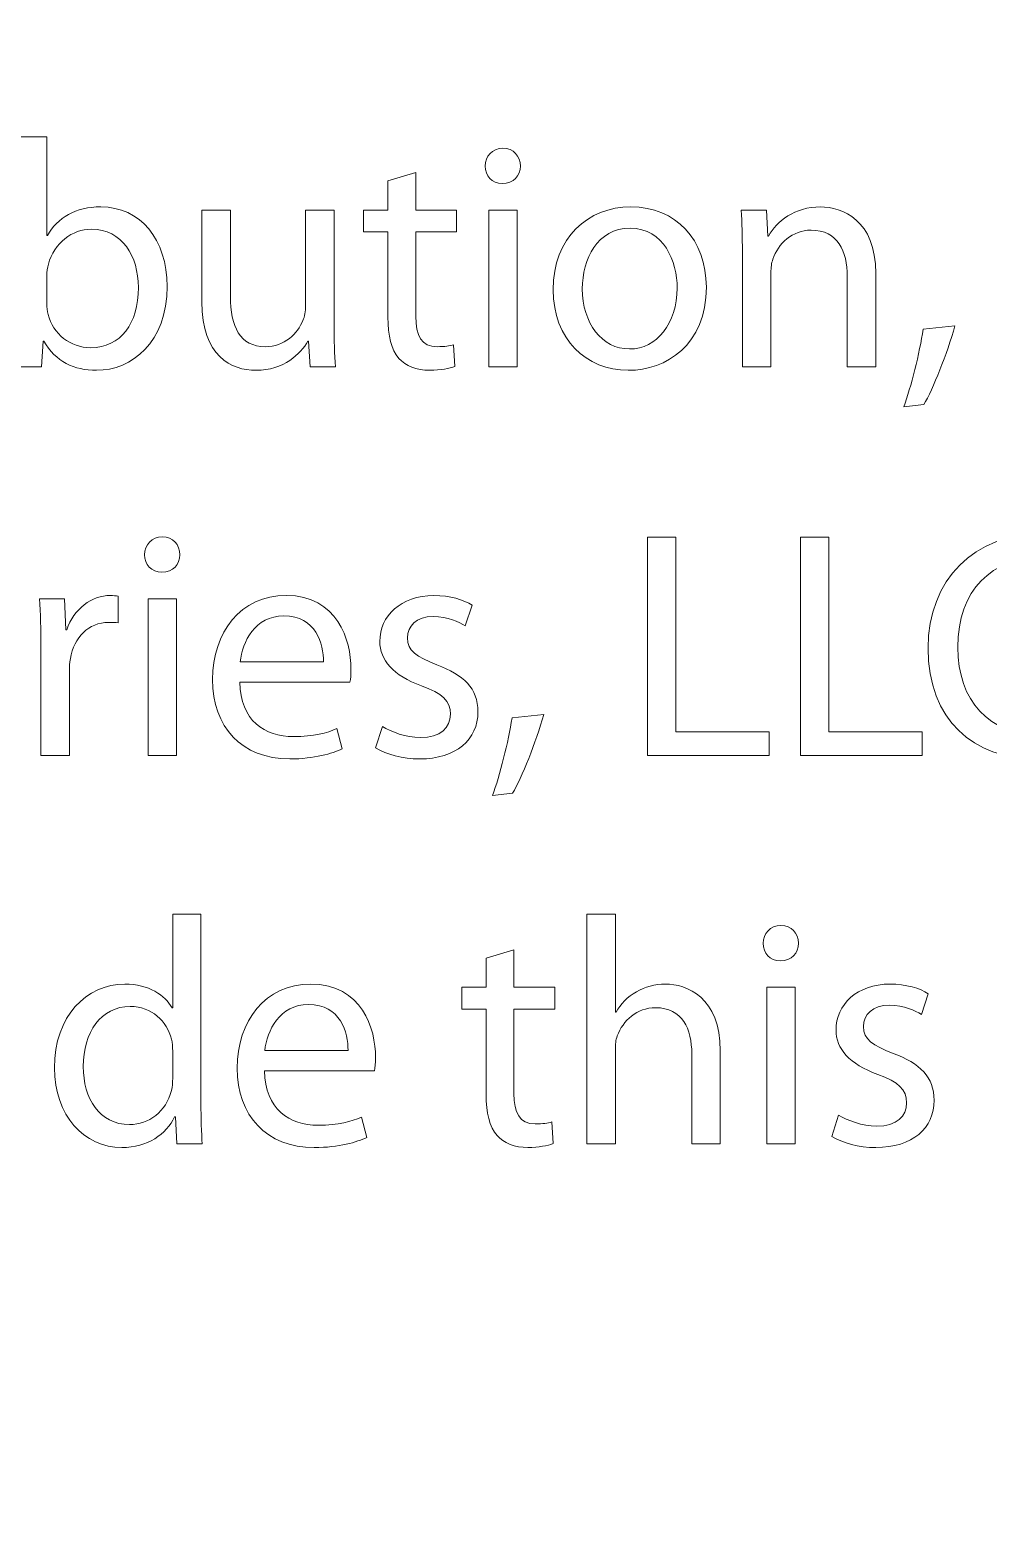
# Model space of a CAD drawing. Header units: millimetres. Extents: x -453 to -275, y 140 to 281.
# Drawn here: x -309.93 to -297.41, y 193.03 to 212.42 of the extents above; entities that cross this region are included whole.
import ezdxf

# ---------------------------------------------------------------- set-up
doc = ezdxf.new("R2010")
doc.units = ezdxf.units.MM
doc.header["$MEASUREMENT"] = 0
doc.layers.add('Layer 1', color=7, linetype='Continuous')

msp = doc.modelspace()

# ---------------------------------------------------------------- linework, layer by layer
at = {"layer": 'Layer 1', "color": 240, "lineweight": 9}
msp.add_open_spline([(-274.9314, 177.6328), (-274.9314, 177.0805), (-275.3792, 176.6326), (-275.9311, 176.6326), (-275.9311, 176.6326), (-275.9311, 176.6326), (-295.1816, 176.6326), (-295.1816, 176.6326), (-295.1816, 176.6326), (-295.1816, 176.6326), (-295.1816, 174.6328), (-295.1816, 174.6328), (-295.1816, 174.6328), (-295.1816, 174.0805), (-295.6295, 173.6327), (-296.1814, 173.6327), (-296.1814, 173.6327), (-296.1814, 173.6327), (-306.1811, 173.6327), (-306.1811, 173.6327), (-306.1811, 173.6327), (-306.7337, 173.6327), (-307.1816, 174.0805), (-307.1816, 174.6328), (-307.1816, 174.6328), (-307.1816, 174.6328), (-307.1816, 176.6326), (-307.1816, 176.6326), (-307.1816, 176.6326), (-307.1816, 176.6326), (-330.6813, 176.6326), (-330.6813, 176.6326), (-330.6813, 176.6326), (-330.6813, 176.6326), (-330.6813, 174.6328), (-330.6813, 174.6328), (-330.6813, 174.6328), (-330.6813, 174.0805), (-331.1291, 173.6327), (-331.681, 173.6327), (-331.681, 173.6327), (-331.681, 173.6327), (-341.6815, 173.6327), (-341.6815, 173.6327), (-341.6815, 173.6327), (-342.2334, 173.6327), (-342.6812, 174.0805), (-342.6812, 174.6328), (-342.6812, 174.6328), (-342.6812, 174.6328), (-342.6812, 176.6326), (-342.6812, 176.6326), (-342.6812, 176.6326), (-342.6812, 176.6326), (-361.931, 176.6326), (-361.931, 176.6326), (-361.931, 176.6326), (-362.4836, 176.6326), (-362.9315, 177.0805), (-362.9315, 177.6328), (-362.9315, 177.6328), (-362.9315, 177.6328), (-362.9315, 232.1328), (-362.9315, 232.1328), (-362.9315, 232.1328), (-362.9315, 232.6847), (-362.4836, 233.1326), (-361.931, 233.1326), (-361.931, 233.1326), (-361.931, 233.1326), (-342.6812, 233.1326), (-342.6812, 233.1326), (-342.6812, 233.1326), (-342.6812, 233.1326), (-342.6812, 235.1328), (-342.6812, 235.1328), (-342.6812, 235.1328), (-342.6812, 235.6847), (-342.2334, 236.1325), (-341.6815, 236.1325), (-341.6815, 236.1325), (-341.6815, 236.1325), (-331.681, 236.1325), (-331.681, 236.1325), (-331.681, 236.1325), (-331.1291, 236.1325), (-330.6813, 235.6847), (-330.6813, 235.1328), (-330.6813, 235.1328), (-330.6813, 235.1328), (-330.6813, 233.1326), (-330.6813, 233.1326), (-330.6813, 233.1326), (-330.6813, 233.1326), (-307.1816, 233.1326), (-307.1816, 233.1326), (-307.1816, 233.1326), (-307.1816, 233.1326), (-307.1816, 235.1328), (-307.1816, 235.1328), (-307.1816, 235.1328), (-307.1816, 235.6847), (-306.7337, 236.1325), (-306.1811, 236.1325), (-306.1811, 236.1325), (-306.1811, 236.1325), (-296.1814, 236.1325), (-296.1814, 236.1325), (-296.1814, 236.1325), (-295.6295, 236.1325), (-295.1816, 235.6847), (-295.1816, 235.1328), (-295.1816, 235.1328), (-295.1816, 235.1328), (-295.1816, 233.1326), (-295.1816, 233.1326), (-295.1816, 233.1326), (-295.1816, 233.1326), (-275.9311, 233.1326), (-275.9311, 233.1326), (-275.9311, 233.1326), (-275.3792, 233.1326), (-274.9314, 232.6847), (-274.9314, 232.1328), (-274.9314, 232.1328), (-274.9314, 232.1328), (-274.9314, 177.6328), (-274.9314, 177.6328)], degree=3, knots=[0, 0, 0, 0, 0.030303, 0.030303, 0.030303, 0.030303, 0.0606061, 0.0606061, 0.0606061, 0.0606061, 0.0909091, 0.0909091, 0.0909091, 0.0909091, 0.1212121, 0.1212121, 0.1212121, 0.1212121, 0.1515152, 0.1515152, 0.1515152, 0.1515152, 0.1818182, 0.1818182, 0.1818182, 0.1818182, 0.2121212, 0.2121212, 0.2121212, 0.2121212, 0.2424242, 0.2424242, 0.2424242, 0.2424242, 0.2727273, 0.2727273, 0.2727273, 0.2727273, 0.3030303, 0.3030303, 0.3030303, 0.3030303, 0.3333333, 0.3333333, 0.3333333, 0.3333333, 0.3636364, 0.3636364, 0.3636364, 0.3636364, 0.3939394, 0.3939394, 0.3939394, 0.3939394, 0.4242424, 0.4242424, 0.4242424, 0.4242424, 0.4545455, 0.4545455, 0.4545455, 0.4545455, 0.4848485, 0.4848485, 0.4848485, 0.4848485, 0.5151515, 0.5151515, 0.5151515, 0.5151515, 0.5454545, 0.5454545, 0.5454545, 0.5454545, 0.5757576, 0.5757576, 0.5757576, 0.5757576, 0.6060606, 0.6060606, 0.6060606, 0.6060606, 0.6363636, 0.6363636, 0.6363636, 0.6363636, 0.6666667, 0.6666667, 0.6666667, 0.6666667, 0.6969697, 0.6969697, 0.6969697, 0.6969697, 0.7272727, 0.7272727, 0.7272727, 0.7272727, 0.7575758, 0.7575758, 0.7575758, 0.7575758, 0.7878788, 0.7878788, 0.7878788, 0.7878788, 0.8181818, 0.8181818, 0.8181818, 0.8181818, 0.8484848, 0.8484848, 0.8484848, 0.8484848, 0.8787879, 0.8787879, 0.8787879, 0.8787879, 0.9090909, 0.9090909, 0.9090909, 0.9090909, 0.9393939, 0.9393939, 0.9393939, 0.9393939, 1, 1, 1, 1], dxfattribs=at)
at = {"layer": 'Layer 1', "color": 250, "lineweight": 9}
for points, knots in [([(-310.0791, 211.0192), (-310.0791, 211.0192), (-309.711, 211.0192), (-309.711, 211.0192), (-309.711, 211.0192), (-309.711, 211.0192), (-309.711, 209.733), (-309.711, 209.733), (-309.711, 209.733), (-309.711, 209.733), (-309.7026, 209.733), (-309.7026, 209.733), (-309.7026, 209.733), (-309.5713, 209.9615), (-309.3345, 210.1054), (-309.0044, 210.1054), (-309.0044, 210.1054), (-308.4925, 210.1054), (-308.1371, 209.6823), (-308.1371, 209.0646), (-308.1371, 209.0646), (-308.1371, 208.3325), (-308.6026, 207.9687), (-309.0594, 207.9687), (-309.0594, 207.9687), (-309.3557, 207.9687), (-309.5925, 208.0829), (-309.7491, 208.3494), (-309.7491, 208.3494), (-309.7491, 208.3494), (-309.7575, 208.3494), (-309.7575, 208.3494), (-309.7575, 208.3494), (-309.7575, 208.3494), (-309.7787, 208.0152), (-309.7787, 208.0152), (-309.7787, 208.0152), (-309.7787, 208.0152), (-310.096, 208.0152), (-310.096, 208.0152), (-310.096, 208.0152), (-310.0876, 208.1549), (-310.0791, 208.3622), (-310.0791, 208.5441), (-310.0791, 208.5441), (-310.0791, 208.5441), (-310.0791, 211.0192), (-310.0791, 211.0192)], [0, 0, 0, 0, 0.0769231, 0.0769231, 0.0769231, 0.0769231, 0.1538462, 0.1538462, 0.1538462, 0.1538462, 0.2307692, 0.2307692, 0.2307692, 0.2307692, 0.3076923, 0.3076923, 0.3076923, 0.3076923, 0.3846154, 0.3846154, 0.3846154, 0.3846154, 0.4615385, 0.4615385, 0.4615385, 0.4615385, 0.5384615, 0.5384615, 0.5384615, 0.5384615, 0.6153846, 0.6153846, 0.6153846, 0.6153846, 0.6923077, 0.6923077, 0.6923077, 0.6923077, 0.7692308, 0.7692308, 0.7692308, 0.7692308, 0.8461538, 0.8461538, 0.8461538, 0.8461538, 1, 1, 1, 1]), ([(-303.5221, 210.6385), (-303.5221, 210.5115), (-303.611, 210.4099), (-303.7589, 210.4099), (-303.7589, 210.4099), (-303.8943, 210.4099), (-303.9832, 210.5115), (-303.9832, 210.6385), (-303.9832, 210.6385), (-303.9832, 210.7655), (-303.8902, 210.8712), (-303.7505, 210.8712), (-303.7505, 210.8712), (-303.6151, 210.8712), (-303.5221, 210.7696), (-303.5221, 210.6385)], [0, 0, 0, 0, 0.2, 0.2, 0.2, 0.2, 0.4, 0.4, 0.4, 0.4, 0.6, 0.6, 0.6, 0.6, 1, 1, 1, 1]), ([(-304.8893, 210.5539), (-304.8893, 210.5539), (-304.8893, 210.063), (-304.8893, 210.063), (-304.8893, 210.063), (-304.8893, 210.063), (-304.3561, 210.063), (-304.3561, 210.063), (-304.3561, 210.063), (-304.3561, 210.063), (-304.3561, 209.7796), (-304.3561, 209.7796), (-304.3561, 209.7796), (-304.3561, 209.7796), (-304.8893, 209.7796), (-304.8893, 209.7796), (-304.8893, 209.7796), (-304.8893, 209.7796), (-304.8893, 208.6753), (-304.8893, 208.6753), (-304.8893, 208.6753), (-304.8893, 208.4214), (-304.8174, 208.2776), (-304.61, 208.2776), (-304.61, 208.2776), (-304.5086, 208.2776), (-304.4493, 208.286), (-304.3942, 208.3029), (-304.3942, 208.3029), (-304.3942, 208.3029), (-304.3773, 208.0195), (-304.3773, 208.0195), (-304.3773, 208.0195), (-304.4493, 207.994), (-304.5635, 207.9687), (-304.7074, 207.9687), (-304.7074, 207.9687), (-304.8808, 207.9687), (-305.0205, 208.028), (-305.1094, 208.1253), (-305.1094, 208.1253), (-305.2109, 208.2395), (-305.2532, 208.4214), (-305.2532, 208.6626), (-305.2532, 208.6626), (-305.2532, 208.6626), (-305.2532, 209.7796), (-305.2532, 209.7796), (-305.2532, 209.7796), (-305.2532, 209.7796), (-305.5705, 209.7796), (-305.5705, 209.7796), (-305.5705, 209.7796), (-305.5705, 209.7796), (-305.5705, 210.063), (-305.5705, 210.063), (-305.5705, 210.063), (-305.5705, 210.063), (-305.2532, 210.063), (-305.2532, 210.063), (-305.2532, 210.063), (-305.2532, 210.063), (-305.2532, 210.4439), (-305.2532, 210.4439), (-305.2532, 210.4439), (-305.2532, 210.4439), (-304.8893, 210.5539), (-304.8893, 210.5539)], [0, 0, 0, 0, 0.0555556, 0.0555556, 0.0555556, 0.0555556, 0.1111111, 0.1111111, 0.1111111, 0.1111111, 0.1666667, 0.1666667, 0.1666667, 0.1666667, 0.2222222, 0.2222222, 0.2222222, 0.2222222, 0.2777778, 0.2777778, 0.2777778, 0.2777778, 0.3333333, 0.3333333, 0.3333333, 0.3333333, 0.3888889, 0.3888889, 0.3888889, 0.3888889, 0.4444444, 0.4444444, 0.4444444, 0.4444444, 0.5, 0.5, 0.5, 0.5, 0.5555556, 0.5555556, 0.5555556, 0.5555556, 0.6111111, 0.6111111, 0.6111111, 0.6111111, 0.6666667, 0.6666667, 0.6666667, 0.6666667, 0.7222222, 0.7222222, 0.7222222, 0.7222222, 0.7777778, 0.7777778, 0.7777778, 0.7777778, 0.8333333, 0.8333333, 0.8333333, 0.8333333, 0.8888889, 0.8888889, 0.8888889, 0.8888889, 1, 1, 1, 1]), ([(-305.9569, 208.578), (-305.9569, 208.3622), (-305.9528, 208.1759), (-305.94, 208.0152), (-305.94, 208.0152), (-305.94, 208.0152), (-306.2701, 208.0152), (-306.2701, 208.0152), (-306.2701, 208.0152), (-306.2701, 208.0152), (-306.2912, 208.3494), (-306.2912, 208.3494), (-306.2912, 208.3494), (-306.2912, 208.3494), (-306.2997, 208.3494), (-306.2997, 208.3494), (-306.2997, 208.3494), (-306.3927, 208.1844), (-306.6127, 207.9687), (-306.9766, 207.9687), (-306.9766, 207.9687), (-307.2981, 207.9687), (-307.6832, 208.1506), (-307.6832, 208.8657), (-307.6832, 208.8657), (-307.6832, 208.8657), (-307.6832, 210.063), (-307.6832, 210.063), (-307.6832, 210.063), (-307.6832, 210.063), (-307.3108, 210.063), (-307.3108, 210.063), (-307.3108, 210.063), (-307.3108, 210.063), (-307.3108, 208.9334), (-307.3108, 208.9334), (-307.3108, 208.9334), (-307.3108, 208.5441), (-307.1882, 208.2776), (-306.8538, 208.2776), (-306.8538, 208.2776), (-306.6042, 208.2776), (-306.4308, 208.451), (-306.3631, 208.6202), (-306.3631, 208.6202), (-306.3419, 208.671), (-306.3293, 208.7387), (-306.3293, 208.8107), (-306.3293, 208.8107), (-306.3293, 208.8107), (-306.3293, 210.063), (-306.3293, 210.063), (-306.3293, 210.063), (-306.3293, 210.063), (-305.9569, 210.063), (-305.9569, 210.063), (-305.9569, 210.063), (-305.9569, 210.063), (-305.9569, 208.578), (-305.9569, 208.578)], [0, 0, 0, 0, 0.0625, 0.0625, 0.0625, 0.0625, 0.125, 0.125, 0.125, 0.125, 0.1875, 0.1875, 0.1875, 0.1875, 0.25, 0.25, 0.25, 0.25, 0.3125, 0.3125, 0.3125, 0.3125, 0.375, 0.375, 0.375, 0.375, 0.4375, 0.4375, 0.4375, 0.4375, 0.5, 0.5, 0.5, 0.5, 0.5625, 0.5625, 0.5625, 0.5625, 0.625, 0.625, 0.625, 0.625, 0.6875, 0.6875, 0.6875, 0.6875, 0.75, 0.75, 0.75, 0.75, 0.8125, 0.8125, 0.8125, 0.8125, 0.875, 0.875, 0.875, 0.875, 1, 1, 1, 1]), ([(-303.9367, 208.0152), (-303.9367, 208.0152), (-303.9367, 210.063), (-303.9367, 210.063), (-303.9367, 210.063), (-303.9367, 210.063), (-303.5643, 210.063), (-303.5643, 210.063), (-303.5643, 210.063), (-303.5643, 210.063), (-303.5643, 208.0152), (-303.5643, 208.0152), (-303.5643, 208.0152), (-303.5643, 208.0152), (-303.9367, 208.0152), (-303.9367, 208.0152)], [0, 0, 0, 0, 0.2, 0.2, 0.2, 0.2, 0.4, 0.4, 0.4, 0.4, 0.6, 0.6, 0.6, 0.6, 1, 1, 1, 1]), ([(-301.0929, 209.056), (-301.0929, 208.2988), (-301.6218, 207.9687), (-302.1125, 207.9687), (-302.1125, 207.9687), (-302.6625, 207.9687), (-303.0942, 208.3749), (-303.0942, 209.0222), (-303.0942, 209.0222), (-303.0942, 209.7033), (-302.6413, 210.1054), (-302.0788, 210.1054), (-302.0788, 210.1054), (-301.4905, 210.1054), (-301.0929, 209.678), (-301.0929, 209.056)], [0, 0, 0, 0, 0.2, 0.2, 0.2, 0.2, 0.4, 0.4, 0.4, 0.4, 0.6, 0.6, 0.6, 0.6, 1, 1, 1, 1]), ([(-300.622, 209.5089), (-300.622, 209.7245), (-300.6263, 209.8938), (-300.6389, 210.063), (-300.6389, 210.063), (-300.6389, 210.063), (-300.3088, 210.063), (-300.3088, 210.063), (-300.3088, 210.063), (-300.3088, 210.063), (-300.2876, 209.7245), (-300.2876, 209.7245), (-300.2876, 209.7245), (-300.2876, 209.7245), (-300.2792, 209.7245), (-300.2792, 209.7245), (-300.2792, 209.7245), (-300.1778, 209.915), (-299.9407, 210.1054), (-299.6022, 210.1054), (-299.6022, 210.1054), (-299.3189, 210.1054), (-298.8788, 209.936), (-298.8788, 209.2338), (-298.8788, 209.2338), (-298.8788, 209.2338), (-298.8788, 208.0152), (-298.8788, 208.0152), (-298.8788, 208.0152), (-298.8788, 208.0152), (-299.2512, 208.0152), (-299.2512, 208.0152), (-299.2512, 208.0152), (-299.2512, 208.0152), (-299.2512, 209.1957), (-299.2512, 209.1957), (-299.2512, 209.1957), (-299.2512, 209.5257), (-299.3738, 209.8007), (-299.7251, 209.8007), (-299.7251, 209.8007), (-299.9662, 209.8007), (-300.1566, 209.6272), (-300.2243, 209.42), (-300.2243, 209.42), (-300.2411, 209.3735), (-300.2496, 209.3099), (-300.2496, 209.2465), (-300.2496, 209.2465), (-300.2496, 209.2465), (-300.2496, 208.0152), (-300.2496, 208.0152), (-300.2496, 208.0152), (-300.2496, 208.0152), (-300.622, 208.0152), (-300.622, 208.0152), (-300.622, 208.0152), (-300.622, 208.0152), (-300.622, 209.5089), (-300.622, 209.5089)], [0, 0, 0, 0, 0.0625, 0.0625, 0.0625, 0.0625, 0.125, 0.125, 0.125, 0.125, 0.1875, 0.1875, 0.1875, 0.1875, 0.25, 0.25, 0.25, 0.25, 0.3125, 0.3125, 0.3125, 0.3125, 0.375, 0.375, 0.375, 0.375, 0.4375, 0.4375, 0.4375, 0.4375, 0.5, 0.5, 0.5, 0.5, 0.5625, 0.5625, 0.5625, 0.5625, 0.625, 0.625, 0.625, 0.625, 0.6875, 0.6875, 0.6875, 0.6875, 0.75, 0.75, 0.75, 0.75, 0.8125, 0.8125, 0.8125, 0.8125, 0.875, 0.875, 0.875, 0.875, 1, 1, 1, 1]), ([(-309.711, 208.836), (-309.711, 208.7895), (-309.7067, 208.743), (-309.6941, 208.7006), (-309.6941, 208.7006), (-309.6264, 208.4426), (-309.4065, 208.2648), (-309.1357, 208.2648), (-309.1357, 208.2648), (-308.7421, 208.2648), (-308.5137, 208.5821), (-308.5137, 209.0519), (-308.5137, 209.0519), (-308.5137, 209.4622), (-308.7252, 209.8134), (-309.1271, 209.8134), (-309.1271, 209.8134), (-309.3768, 209.8134), (-309.6137, 209.6356), (-309.6898, 209.3564), (-309.6898, 209.3564), (-309.7026, 209.3099), (-309.711, 209.2591), (-309.711, 209.2), (-309.711, 209.2), (-309.711, 209.2), (-309.711, 208.836), (-309.711, 208.836)], [0, 0, 0, 0, 0.125, 0.125, 0.125, 0.125, 0.25, 0.25, 0.25, 0.25, 0.375, 0.375, 0.375, 0.375, 0.5, 0.5, 0.5, 0.5, 0.625, 0.625, 0.625, 0.625, 0.75, 0.75, 0.75, 0.75, 1, 1, 1, 1]), ([(-302.7133, 209.035), (-302.7133, 208.5864), (-302.4594, 208.2479), (-302.0956, 208.2479), (-302.0956, 208.2479), (-301.7403, 208.2479), (-301.4736, 208.5821), (-301.4736, 209.0434), (-301.4736, 209.0434), (-301.4736, 209.3903), (-301.6471, 209.8261), (-302.0872, 209.8261), (-302.0872, 209.8261), (-302.523, 209.8261), (-302.7133, 209.42), (-302.7133, 209.035)], [0, 0, 0, 0, 0.2, 0.2, 0.2, 0.2, 0.4, 0.4, 0.4, 0.4, 0.6, 0.6, 0.6, 0.6, 1, 1, 1, 1]), ([(-298.5138, 207.4905), (-298.4208, 207.7444), (-298.3064, 208.1971), (-298.2599, 208.506), (-298.2599, 208.506), (-298.2599, 208.506), (-297.8452, 208.5484), (-297.8452, 208.5484), (-297.8452, 208.5484), (-297.9469, 208.1887), (-298.1329, 207.7191), (-298.2514, 207.5202), (-298.2514, 207.5202), (-298.2514, 207.5202), (-298.5138, 207.4905), (-298.5138, 207.4905)], [0, 0, 0, 0, 0.2, 0.2, 0.2, 0.2, 0.4, 0.4, 0.4, 0.4, 0.6, 0.6, 0.6, 0.6, 1, 1, 1, 1]), ([(-307.9712, 205.5585), (-307.9712, 205.4316), (-308.0601, 205.33), (-308.2081, 205.33), (-308.2081, 205.33), (-308.3435, 205.33), (-308.4324, 205.4316), (-308.4324, 205.5585), (-308.4324, 205.5585), (-308.4324, 205.6855), (-308.3394, 205.7913), (-308.1997, 205.7913), (-308.1997, 205.7913), (-308.0643, 205.7913), (-307.9712, 205.6896), (-307.9712, 205.5585)], [0, 0, 0, 0, 0.2, 0.2, 0.2, 0.2, 0.4, 0.4, 0.4, 0.4, 0.6, 0.6, 0.6, 0.6, 1, 1, 1, 1]), ([(-301.8624, 205.7869), (-301.8624, 205.7869), (-301.49, 205.7869), (-301.49, 205.7869), (-301.49, 205.7869), (-301.49, 205.7869), (-301.49, 203.2441), (-301.49, 203.2441), (-301.49, 203.2441), (-301.49, 203.2441), (-300.2715, 203.2441), (-300.2715, 203.2441), (-300.2715, 203.2441), (-300.2715, 203.2441), (-300.2715, 202.9353), (-300.2715, 202.9353), (-300.2715, 202.9353), (-300.2715, 202.9353), (-301.8624, 202.9353), (-301.8624, 202.9353), (-301.8624, 202.9353), (-301.8624, 202.9353), (-301.8624, 205.7869), (-301.8624, 205.7869)], [0, 0, 0, 0, 0.1428571, 0.1428571, 0.1428571, 0.1428571, 0.2857143, 0.2857143, 0.2857143, 0.2857143, 0.4285714, 0.4285714, 0.4285714, 0.4285714, 0.5714286, 0.5714286, 0.5714286, 0.5714286, 0.7142857, 0.7142857, 0.7142857, 0.7142857, 1, 1, 1, 1]), ([(-299.8642, 205.7869), (-299.8642, 205.7869), (-299.4918, 205.7869), (-299.4918, 205.7869), (-299.4918, 205.7869), (-299.4918, 205.7869), (-299.4918, 203.2441), (-299.4918, 203.2441), (-299.4918, 203.2441), (-299.4918, 203.2441), (-298.2733, 203.2441), (-298.2733, 203.2441), (-298.2733, 203.2441), (-298.2733, 203.2441), (-298.2733, 202.9353), (-298.2733, 202.9353), (-298.2733, 202.9353), (-298.2733, 202.9353), (-299.8642, 202.9353), (-299.8642, 202.9353), (-299.8642, 202.9353), (-299.8642, 202.9353), (-299.8642, 205.7869), (-299.8642, 205.7869)], [0, 0, 0, 0, 0.1428571, 0.1428571, 0.1428571, 0.1428571, 0.2857143, 0.2857143, 0.2857143, 0.2857143, 0.4285714, 0.4285714, 0.4285714, 0.4285714, 0.5714286, 0.5714286, 0.5714286, 0.5714286, 0.7142857, 0.7142857, 0.7142857, 0.7142857, 1, 1, 1, 1]), ([(-296.0385, 203.0242), (-296.1696, 202.9565), (-296.4446, 202.8888), (-296.7916, 202.8888), (-296.7916, 202.8888), (-297.5955, 202.8888), (-298.1963, 203.3964), (-298.1963, 204.3357), (-298.1963, 204.3357), (-298.1963, 205.2326), (-297.5912, 205.8335), (-296.707, 205.8335), (-296.707, 205.8335), (-296.3558, 205.8335), (-296.1274, 205.7573), (-296.03, 205.7065), (-296.03, 205.7065), (-296.03, 205.7065), (-296.123, 205.4063), (-296.123, 205.4063), (-296.123, 205.4063), (-296.2584, 205.4738), (-296.4574, 205.5246), (-296.6942, 205.5246), (-296.6942, 205.5246), (-297.3628, 205.5246), (-297.807, 205.0972), (-297.807, 204.3484), (-297.807, 204.3484), (-297.807, 203.6462), (-297.4051, 203.2017), (-296.7154, 203.2017), (-296.7154, 203.2017), (-296.487, 203.2017), (-296.2584, 203.2484), (-296.1103, 203.3203), (-296.1103, 203.3203), (-296.1103, 203.3203), (-296.0385, 203.0242), (-296.0385, 203.0242)], [0, 0, 0, 0, 0.0909091, 0.0909091, 0.0909091, 0.0909091, 0.1818182, 0.1818182, 0.1818182, 0.1818182, 0.2727273, 0.2727273, 0.2727273, 0.2727273, 0.3636364, 0.3636364, 0.3636364, 0.3636364, 0.4545455, 0.4545455, 0.4545455, 0.4545455, 0.5454545, 0.5454545, 0.5454545, 0.5454545, 0.6363636, 0.6363636, 0.6363636, 0.6363636, 0.7272727, 0.7272727, 0.7272727, 0.7272727, 0.8181818, 0.8181818, 0.8181818, 0.8181818, 1, 1, 1, 1]), ([(-309.787, 204.3441), (-309.787, 204.5853), (-309.7913, 204.7927), (-309.8039, 204.983), (-309.8039, 204.983), (-309.8039, 204.983), (-309.4781, 204.983), (-309.4781, 204.983), (-309.4781, 204.983), (-309.4781, 204.983), (-309.4612, 204.5769), (-309.4612, 204.5769), (-309.4612, 204.5769), (-309.4612, 204.5769), (-309.4485, 204.5769), (-309.4485, 204.5769), (-309.4485, 204.5769), (-309.3555, 204.8519), (-309.1269, 205.0254), (-308.8773, 205.0254), (-308.8773, 205.0254), (-308.8392, 205.0254), (-308.8096, 205.0211), (-308.7757, 205.017), (-308.7757, 205.017), (-308.7757, 205.017), (-308.7757, 204.6657), (-308.7757, 204.6657), (-308.7757, 204.6657), (-308.8139, 204.6742), (-308.852, 204.6742), (-308.9026, 204.6742), (-308.9026, 204.6742), (-309.165, 204.6742), (-309.3512, 204.4795), (-309.402, 204.2003), (-309.402, 204.2003), (-309.4104, 204.1495), (-309.4146, 204.0861), (-309.4146, 204.0268), (-309.4146, 204.0268), (-309.4146, 204.0268), (-309.4146, 202.9353), (-309.4146, 202.9353), (-309.4146, 202.9353), (-309.4146, 202.9353), (-309.787, 202.9353), (-309.787, 202.9353), (-309.787, 202.9353), (-309.787, 202.9353), (-309.787, 204.3441), (-309.787, 204.3441)], [0, 0, 0, 0, 0.0714286, 0.0714286, 0.0714286, 0.0714286, 0.1428571, 0.1428571, 0.1428571, 0.1428571, 0.2142857, 0.2142857, 0.2142857, 0.2142857, 0.2857143, 0.2857143, 0.2857143, 0.2857143, 0.3571429, 0.3571429, 0.3571429, 0.3571429, 0.4285714, 0.4285714, 0.4285714, 0.4285714, 0.5, 0.5, 0.5, 0.5, 0.5714286, 0.5714286, 0.5714286, 0.5714286, 0.6428571, 0.6428571, 0.6428571, 0.6428571, 0.7142857, 0.7142857, 0.7142857, 0.7142857, 0.7857143, 0.7857143, 0.7857143, 0.7857143, 0.8571429, 0.8571429, 0.8571429, 0.8571429, 1, 1, 1, 1]), ([(-307.1878, 203.8915), (-307.1794, 203.388), (-306.8621, 203.1807), (-306.4855, 203.1807), (-306.4855, 203.1807), (-306.2191, 203.1807), (-306.0541, 203.2272), (-305.9187, 203.2865), (-305.9187, 203.2865), (-305.9187, 203.2865), (-305.851, 203.0198), (-305.851, 203.0198), (-305.851, 203.0198), (-305.982, 202.9606), (-306.2105, 202.8888), (-306.5364, 202.8888), (-306.5364, 202.8888), (-307.1668, 202.8888), (-307.5434, 203.3075), (-307.5434, 203.9254), (-307.5434, 203.9254), (-307.5434, 204.5431), (-307.1794, 205.0254), (-306.5829, 205.0254), (-306.5829, 205.0254), (-305.91, 205.0254), (-305.7366, 204.4415), (-305.7366, 204.0649), (-305.7366, 204.0649), (-305.7366, 203.9888), (-305.7409, 203.9338), (-305.7493, 203.8915), (-305.7493, 203.8915), (-305.7493, 203.8915), (-307.1878, 203.8915), (-307.1878, 203.8915)], [0, 0, 0, 0, 0.1, 0.1, 0.1, 0.1, 0.2, 0.2, 0.2, 0.2, 0.3, 0.3, 0.3, 0.3, 0.4, 0.4, 0.4, 0.4, 0.5, 0.5, 0.5, 0.5, 0.6, 0.6, 0.6, 0.6, 0.7, 0.7, 0.7, 0.7, 0.8, 0.8, 0.8, 0.8, 1, 1, 1, 1]), ([(-305.3252, 203.3118), (-305.211, 203.2441), (-305.0164, 203.168), (-304.8302, 203.168), (-304.8302, 203.168), (-304.5635, 203.168), (-304.4368, 203.2991), (-304.4368, 203.4725), (-304.4368, 203.4725), (-304.4368, 203.6503), (-304.5425, 203.7433), (-304.8133, 203.8449), (-304.8133, 203.8449), (-305.1855, 203.9803), (-305.359, 204.1791), (-305.359, 204.4246), (-305.359, 204.4246), (-305.359, 204.7546), (-305.0882, 205.0254), (-304.6524, 205.0254), (-304.6524, 205.0254), (-304.4452, 205.0254), (-304.2633, 204.9705), (-304.1532, 204.8985), (-304.1532, 204.8985), (-304.1532, 204.8985), (-304.2421, 204.6277), (-304.2421, 204.6277), (-304.2421, 204.6277), (-304.3224, 204.6785), (-304.4705, 204.7503), (-304.6609, 204.7503), (-304.6609, 204.7503), (-304.881, 204.7503), (-304.9993, 204.6234), (-304.9993, 204.4711), (-304.9993, 204.4711), (-304.9993, 204.3019), (-304.881, 204.2258), (-304.6143, 204.1199), (-304.6143, 204.1199), (-304.2633, 203.9888), (-304.0771, 203.811), (-304.0771, 203.5065), (-304.0771, 203.5065), (-304.0771, 203.1427), (-304.3604, 202.8888), (-304.8386, 202.8888), (-304.8386, 202.8888), (-305.0629, 202.8888), (-305.2701, 202.948), (-305.414, 203.0326), (-305.414, 203.0326), (-305.414, 203.0326), (-305.3252, 203.3118), (-305.3252, 203.3118)], [0, 0, 0, 0, 0.0666667, 0.0666667, 0.0666667, 0.0666667, 0.1333333, 0.1333333, 0.1333333, 0.1333333, 0.2, 0.2, 0.2, 0.2, 0.2666667, 0.2666667, 0.2666667, 0.2666667, 0.3333333, 0.3333333, 0.3333333, 0.3333333, 0.4, 0.4, 0.4, 0.4, 0.4666667, 0.4666667, 0.4666667, 0.4666667, 0.5333333, 0.5333333, 0.5333333, 0.5333333, 0.6, 0.6, 0.6, 0.6, 0.6666667, 0.6666667, 0.6666667, 0.6666667, 0.7333333, 0.7333333, 0.7333333, 0.7333333, 0.8, 0.8, 0.8, 0.8, 0.8666667, 0.8666667, 0.8666667, 0.8666667, 1, 1, 1, 1]), ([(-308.3859, 202.9353), (-308.3859, 202.9353), (-308.3859, 204.983), (-308.3859, 204.983), (-308.3859, 204.983), (-308.3859, 204.983), (-308.0134, 204.983), (-308.0134, 204.983), (-308.0134, 204.983), (-308.0134, 204.983), (-308.0134, 202.9353), (-308.0134, 202.9353), (-308.0134, 202.9353), (-308.0134, 202.9353), (-308.3859, 202.9353), (-308.3859, 202.9353)], [0, 0, 0, 0, 0.2, 0.2, 0.2, 0.2, 0.4, 0.4, 0.4, 0.4, 0.6, 0.6, 0.6, 0.6, 1, 1, 1, 1]), ([(-306.0963, 204.1581), (-306.0921, 204.3906), (-306.1936, 204.7588), (-306.6125, 204.7588), (-306.6125, 204.7588), (-306.9932, 204.7588), (-307.1541, 204.4161), (-307.1837, 204.1581), (-307.1837, 204.1581), (-307.1837, 204.1581), (-306.0963, 204.1581), (-306.0963, 204.1581)], [0, 0, 0, 0, 0.25, 0.25, 0.25, 0.25, 0.5, 0.5, 0.5, 0.5, 1, 1, 1, 1]), ([(-303.8857, 202.4106), (-303.7927, 202.6645), (-303.6783, 203.1172), (-303.6318, 203.426), (-303.6318, 203.426), (-303.6318, 203.426), (-303.2172, 203.4684), (-303.2172, 203.4684), (-303.2172, 203.4684), (-303.3188, 203.1087), (-303.5049, 202.6392), (-303.6234, 202.4402), (-303.6234, 202.4402), (-303.6234, 202.4402), (-303.8857, 202.4106), (-303.8857, 202.4106)], [0, 0, 0, 0, 0.2, 0.2, 0.2, 0.2, 0.4, 0.4, 0.4, 0.4, 0.6, 0.6, 0.6, 0.6, 1, 1, 1, 1]), ([(-307.6967, 200.8593), (-307.6967, 200.8593), (-307.6967, 198.3841), (-307.6967, 198.3841), (-307.6967, 198.3841), (-307.6967, 198.2022), (-307.6882, 197.995), (-307.6798, 197.8553), (-307.6798, 197.8553), (-307.6798, 197.8553), (-308.0098, 197.8553), (-308.0098, 197.8553), (-308.0098, 197.8553), (-308.0098, 197.8553), (-308.0267, 198.2107), (-308.0267, 198.2107), (-308.0267, 198.2107), (-308.0267, 198.2107), (-308.0395, 198.2107), (-308.0395, 198.2107), (-308.0395, 198.2107), (-308.1495, 197.9823), (-308.3948, 197.8088), (-308.7292, 197.8088), (-308.7292, 197.8088), (-309.2241, 197.8088), (-309.6092, 198.2277), (-309.6092, 198.8496), (-309.6092, 198.8496), (-309.6134, 199.5308), (-309.186, 199.9454), (-308.6911, 199.9454), (-308.6911, 199.9454), (-308.3736, 199.9454), (-308.1664, 199.7973), (-308.0732, 199.6366), (-308.0732, 199.6366), (-308.0732, 199.6366), (-308.0648, 199.6366), (-308.0648, 199.6366), (-308.0648, 199.6366), (-308.0648, 199.6366), (-308.0648, 200.8593), (-308.0648, 200.8593), (-308.0648, 200.8593), (-308.0648, 200.8593), (-307.6967, 200.8593), (-307.6967, 200.8593)], [0, 0, 0, 0, 0.0769231, 0.0769231, 0.0769231, 0.0769231, 0.1538462, 0.1538462, 0.1538462, 0.1538462, 0.2307692, 0.2307692, 0.2307692, 0.2307692, 0.3076923, 0.3076923, 0.3076923, 0.3076923, 0.3846154, 0.3846154, 0.3846154, 0.3846154, 0.4615385, 0.4615385, 0.4615385, 0.4615385, 0.5384615, 0.5384615, 0.5384615, 0.5384615, 0.6153846, 0.6153846, 0.6153846, 0.6153846, 0.6923077, 0.6923077, 0.6923077, 0.6923077, 0.7692308, 0.7692308, 0.7692308, 0.7692308, 0.8461538, 0.8461538, 0.8461538, 0.8461538, 1, 1, 1, 1]), ([(-302.6539, 200.8593), (-302.6539, 200.8593), (-302.2815, 200.8593), (-302.2815, 200.8593), (-302.2815, 200.8593), (-302.2815, 200.8593), (-302.2815, 199.5773), (-302.2815, 199.5773), (-302.2815, 199.5773), (-302.2815, 199.5773), (-302.2731, 199.5773), (-302.2731, 199.5773), (-302.2731, 199.5773), (-302.2138, 199.6831), (-302.1208, 199.7804), (-302.0066, 199.8438), (-302.0066, 199.8438), (-301.8965, 199.9074), (-301.7654, 199.9454), (-301.6257, 199.9454), (-301.6257, 199.9454), (-301.3508, 199.9454), (-300.9107, 199.7761), (-300.9107, 199.0738), (-300.9107, 199.0738), (-300.9107, 199.0738), (-300.9107, 197.8553), (-300.9107, 197.8553), (-300.9107, 197.8553), (-300.9107, 197.8553), (-301.2831, 197.8553), (-301.2831, 197.8553), (-301.2831, 197.8553), (-301.2831, 197.8553), (-301.2831, 199.0315), (-301.2831, 199.0315), (-301.2831, 199.0315), (-301.2831, 199.3615), (-301.4058, 199.6366), (-301.757, 199.6366), (-301.757, 199.6366), (-301.9981, 199.6366), (-302.1842, 199.4673), (-302.2562, 199.2685), (-302.2562, 199.2685), (-302.2774, 199.2135), (-302.2815, 199.1584), (-302.2815, 199.0907), (-302.2815, 199.0907), (-302.2815, 199.0907), (-302.2815, 197.8553), (-302.2815, 197.8553), (-302.2815, 197.8553), (-302.2815, 197.8553), (-302.6539, 197.8553), (-302.6539, 197.8553), (-302.6539, 197.8553), (-302.6539, 197.8553), (-302.6539, 200.8593), (-302.6539, 200.8593)], [0, 0, 0, 0, 0.0625, 0.0625, 0.0625, 0.0625, 0.125, 0.125, 0.125, 0.125, 0.1875, 0.1875, 0.1875, 0.1875, 0.25, 0.25, 0.25, 0.25, 0.3125, 0.3125, 0.3125, 0.3125, 0.375, 0.375, 0.375, 0.375, 0.4375, 0.4375, 0.4375, 0.4375, 0.5, 0.5, 0.5, 0.5, 0.5625, 0.5625, 0.5625, 0.5625, 0.625, 0.625, 0.625, 0.625, 0.6875, 0.6875, 0.6875, 0.6875, 0.75, 0.75, 0.75, 0.75, 0.8125, 0.8125, 0.8125, 0.8125, 0.875, 0.875, 0.875, 0.875, 1, 1, 1, 1]), ([(-299.8899, 200.4786), (-299.8899, 200.3516), (-299.9788, 200.25), (-300.1268, 200.25), (-300.1268, 200.25), (-300.2622, 200.25), (-300.351, 200.3516), (-300.351, 200.4786), (-300.351, 200.4786), (-300.351, 200.6055), (-300.258, 200.7113), (-300.1183, 200.7113), (-300.1183, 200.7113), (-299.9829, 200.7113), (-299.8899, 200.6097), (-299.8899, 200.4786)], [0, 0, 0, 0, 0.2, 0.2, 0.2, 0.2, 0.4, 0.4, 0.4, 0.4, 0.6, 0.6, 0.6, 0.6, 1, 1, 1, 1]), ([(-303.6067, 200.394), (-303.6067, 200.394), (-303.6067, 199.9031), (-303.6067, 199.9031), (-303.6067, 199.9031), (-303.6067, 199.9031), (-303.0735, 199.9031), (-303.0735, 199.9031), (-303.0735, 199.9031), (-303.0735, 199.9031), (-303.0735, 199.6197), (-303.0735, 199.6197), (-303.0735, 199.6197), (-303.0735, 199.6197), (-303.6067, 199.6197), (-303.6067, 199.6197), (-303.6067, 199.6197), (-303.6067, 199.6197), (-303.6067, 198.5154), (-303.6067, 198.5154), (-303.6067, 198.5154), (-303.6067, 198.2615), (-303.5348, 198.1176), (-303.3274, 198.1176), (-303.3274, 198.1176), (-303.226, 198.1176), (-303.1667, 198.1261), (-303.1116, 198.143), (-303.1116, 198.143), (-303.1116, 198.143), (-303.0947, 197.8596), (-303.0947, 197.8596), (-303.0947, 197.8596), (-303.1667, 197.8341), (-303.2809, 197.8088), (-303.4248, 197.8088), (-303.4248, 197.8088), (-303.5982, 197.8088), (-303.7379, 197.868), (-303.8268, 197.9654), (-303.8268, 197.9654), (-303.9283, 198.0796), (-303.9706, 198.2615), (-303.9706, 198.5026), (-303.9706, 198.5026), (-303.9706, 198.5026), (-303.9706, 199.6197), (-303.9706, 199.6197), (-303.9706, 199.6197), (-303.9706, 199.6197), (-304.2879, 199.6197), (-304.2879, 199.6197), (-304.2879, 199.6197), (-304.2879, 199.6197), (-304.2879, 199.9031), (-304.2879, 199.9031), (-304.2879, 199.9031), (-304.2879, 199.9031), (-303.9706, 199.9031), (-303.9706, 199.9031), (-303.9706, 199.9031), (-303.9706, 199.9031), (-303.9706, 200.2839), (-303.9706, 200.2839), (-303.9706, 200.2839), (-303.9706, 200.2839), (-303.6067, 200.394), (-303.6067, 200.394)], [0, 0, 0, 0, 0.0555556, 0.0555556, 0.0555556, 0.0555556, 0.1111111, 0.1111111, 0.1111111, 0.1111111, 0.1666667, 0.1666667, 0.1666667, 0.1666667, 0.2222222, 0.2222222, 0.2222222, 0.2222222, 0.2777778, 0.2777778, 0.2777778, 0.2777778, 0.3333333, 0.3333333, 0.3333333, 0.3333333, 0.3888889, 0.3888889, 0.3888889, 0.3888889, 0.4444444, 0.4444444, 0.4444444, 0.4444444, 0.5, 0.5, 0.5, 0.5, 0.5555556, 0.5555556, 0.5555556, 0.5555556, 0.6111111, 0.6111111, 0.6111111, 0.6111111, 0.6666667, 0.6666667, 0.6666667, 0.6666667, 0.7222222, 0.7222222, 0.7222222, 0.7222222, 0.7777778, 0.7777778, 0.7777778, 0.7777778, 0.8333333, 0.8333333, 0.8333333, 0.8333333, 0.8888889, 0.8888889, 0.8888889, 0.8888889, 1, 1, 1, 1]), ([(-306.8661, 198.8115), (-306.8576, 198.308), (-306.5403, 198.1008), (-306.1638, 198.1008), (-306.1638, 198.1008), (-305.8973, 198.1008), (-305.7323, 198.1473), (-305.5969, 198.2065), (-305.5969, 198.2065), (-305.5969, 198.2065), (-305.5292, 197.9399), (-305.5292, 197.9399), (-305.5292, 197.9399), (-305.6603, 197.8806), (-305.8887, 197.8088), (-306.2146, 197.8088), (-306.2146, 197.8088), (-306.845, 197.8088), (-307.2216, 198.2277), (-307.2216, 198.8454), (-307.2216, 198.8454), (-307.2216, 199.4631), (-306.8576, 199.9454), (-306.2611, 199.9454), (-306.2611, 199.9454), (-305.5883, 199.9454), (-305.4148, 199.3615), (-305.4148, 198.9849), (-305.4148, 198.9849), (-305.4148, 198.9088), (-305.4191, 198.8539), (-305.4276, 198.8115), (-305.4276, 198.8115), (-305.4276, 198.8115), (-306.8661, 198.8115), (-306.8661, 198.8115)], [0, 0, 0, 0, 0.1, 0.1, 0.1, 0.1, 0.2, 0.2, 0.2, 0.2, 0.3, 0.3, 0.3, 0.3, 0.4, 0.4, 0.4, 0.4, 0.5, 0.5, 0.5, 0.5, 0.6, 0.6, 0.6, 0.6, 0.7, 0.7, 0.7, 0.7, 0.8, 0.8, 0.8, 0.8, 1, 1, 1, 1]), ([(-300.3045, 197.8553), (-300.3045, 197.8553), (-300.3045, 199.9031), (-300.3045, 199.9031), (-300.3045, 199.9031), (-300.3045, 199.9031), (-299.9321, 199.9031), (-299.9321, 199.9031), (-299.9321, 199.9031), (-299.9321, 199.9031), (-299.9321, 197.8553), (-299.9321, 197.8553), (-299.9321, 197.8553), (-299.9321, 197.8553), (-300.3045, 197.8553), (-300.3045, 197.8553)], [0, 0, 0, 0, 0.2, 0.2, 0.2, 0.2, 0.4, 0.4, 0.4, 0.4, 0.6, 0.6, 0.6, 0.6, 1, 1, 1, 1]), ([(-299.3647, 198.2319), (-299.2503, 198.1642), (-299.0559, 198.088), (-298.8696, 198.088), (-298.8696, 198.088), (-298.603, 198.088), (-298.4762, 198.2191), (-298.4762, 198.3926), (-298.4762, 198.3926), (-298.4762, 198.5703), (-298.582, 198.6633), (-298.8528, 198.765), (-298.8528, 198.765), (-299.225, 198.9004), (-299.3985, 199.0992), (-299.3985, 199.3446), (-299.3985, 199.3446), (-299.3985, 199.6747), (-299.1277, 199.9454), (-298.6919, 199.9454), (-298.6919, 199.9454), (-298.4847, 199.9454), (-298.3026, 199.8905), (-298.1927, 199.8185), (-298.1927, 199.8185), (-298.1927, 199.8185), (-298.2816, 199.5477), (-298.2816, 199.5477), (-298.2816, 199.5477), (-298.3618, 199.5985), (-298.51, 199.6704), (-298.7003, 199.6704), (-298.7003, 199.6704), (-298.9205, 199.6704), (-299.0388, 199.5434), (-299.0388, 199.3911), (-299.0388, 199.3911), (-299.0388, 199.222), (-298.9205, 199.1458), (-298.6538, 199.0401), (-298.6538, 199.0401), (-298.3026, 198.9088), (-298.1166, 198.731), (-298.1166, 198.4265), (-298.1166, 198.4265), (-298.1166, 198.0627), (-298.3999, 197.8088), (-298.8781, 197.8088), (-298.8781, 197.8088), (-299.1024, 197.8088), (-299.3096, 197.868), (-299.4536, 197.9526), (-299.4536, 197.9526), (-299.4536, 197.9526), (-299.3647, 198.2319), (-299.3647, 198.2319)], [0, 0, 0, 0, 0.0666667, 0.0666667, 0.0666667, 0.0666667, 0.1333333, 0.1333333, 0.1333333, 0.1333333, 0.2, 0.2, 0.2, 0.2, 0.2666667, 0.2666667, 0.2666667, 0.2666667, 0.3333333, 0.3333333, 0.3333333, 0.3333333, 0.4, 0.4, 0.4, 0.4, 0.4666667, 0.4666667, 0.4666667, 0.4666667, 0.5333333, 0.5333333, 0.5333333, 0.5333333, 0.6, 0.6, 0.6, 0.6, 0.6666667, 0.6666667, 0.6666667, 0.6666667, 0.7333333, 0.7333333, 0.7333333, 0.7333333, 0.8, 0.8, 0.8, 0.8, 0.8666667, 0.8666667, 0.8666667, 0.8666667, 1, 1, 1, 1]), ([(-308.0648, 199.0695), (-308.0648, 199.1162), (-308.0691, 199.1796), (-308.0818, 199.2261), (-308.0818, 199.2261), (-308.1368, 199.4588), (-308.3399, 199.6535), (-308.6191, 199.6535), (-308.6191, 199.6535), (-309.0041, 199.6535), (-309.2327, 199.315), (-309.2327, 198.8664), (-309.2327, 198.8664), (-309.2327, 198.4518), (-309.0253, 198.1092), (-308.6275, 198.1092), (-308.6275, 198.1092), (-308.3779, 198.1092), (-308.1495, 198.2784), (-308.0818, 198.5535), (-308.0818, 198.5535), (-308.0691, 198.6043), (-308.0648, 198.6549), (-308.0648, 198.7142), (-308.0648, 198.7142), (-308.0648, 198.7142), (-308.0648, 199.0695), (-308.0648, 199.0695)], [0, 0, 0, 0, 0.125, 0.125, 0.125, 0.125, 0.25, 0.25, 0.25, 0.25, 0.375, 0.375, 0.375, 0.375, 0.5, 0.5, 0.5, 0.5, 0.625, 0.625, 0.625, 0.625, 0.75, 0.75, 0.75, 0.75, 1, 1, 1, 1]), ([(-305.7745, 199.0781), (-305.7703, 199.3109), (-305.8718, 199.6788), (-306.2907, 199.6788), (-306.2907, 199.6788), (-306.6714, 199.6788), (-306.8323, 199.3362), (-306.8619, 199.0781), (-306.8619, 199.0781), (-306.8619, 199.0781), (-305.7745, 199.0781), (-305.7745, 199.0781)], [0, 0, 0, 0, 0.25, 0.25, 0.25, 0.25, 0.5, 0.5, 0.5, 0.5, 1, 1, 1, 1])]:
    msp.add_open_spline(points, degree=3, knots=knots, dxfattribs=at)

doc.saveas('drawing.dxf')
